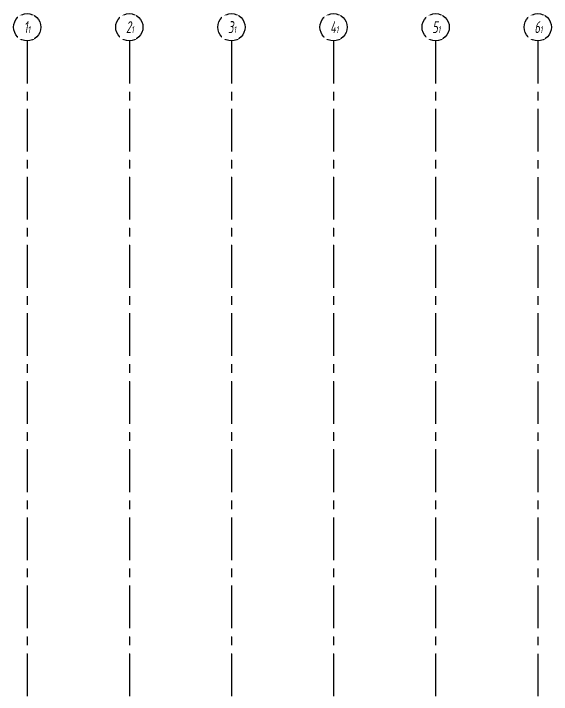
# Model space of a CAD drawing. Header units: millimetres. Extents: x 304092 to 9387535, y -16707 to 344175.
# Drawn here: x 406416 to 422216, y 114275 to 134269 of the extents above; entities that cross this region are included whole.
import ezdxf

# ---------------------------------------------------------------- set-up
doc = ezdxf.new("R2010")
doc.units = ezdxf.units.MM
doc.linetypes.add('CENTER', pattern=[2, 1.25, -0.25, 0.25, -0.25])
doc.layers.add('АР_Оси', color=7, linetype='Continuous', lineweight=25)
doc.styles.add('ГОСТ 2.304', font='CS_Gost2304.shx', dxfattribs={"oblique": 10})

msp = doc.modelspace()

# ---------------------------------------------------------------- linework, layer by layer
at = {"layer": 'АР_Оси', "linetype": 'CENTER', "ltscale": 1000}
for p, q in [((406816.1, 133468.8), (406816.1, 77736.4)), ((409816.1, 133468.8), (409816.1, 77736.4)), ((412816.1, 133468.8), (412816.1, 77736.4)), ((415816.1, 133468.8), (415816.1, 77736.4)), ((418816.1, 133468.8), (418816.1, 77736.4)), ((421816.1, 133468.8), (421816.1, 77736.4))]:
    msp.add_line(p, q, dxfattribs=at)
at = {"layer": 'АР_Оси', "linetype": 'CENTER', "lineweight": 9, "ltscale": 1000}
for p, q in [((406816.7, 133473.9), (406816.7, 77741.6)), ((409816.7, 133473.9), (409816.7, 77741.6)), ((412816.7, 133473.9), (412816.7, 77741.6)), ((415816.7, 133473.9), (415816.7, 77741.6)), ((418816.7, 133473.9), (418816.7, 77741.6))]:
    msp.add_line(p, q, dxfattribs=at)
at = {"layer": 'АР_Оси', "ltscale": 0.5}
for centre in [(406816.1, 133868.8), (409816.1, 133868.8), (412816.1, 133868.8), (415816.1, 133868.8), (418816.1, 133868.8), (421816.1, 133868.8)]:
    msp.add_circle(centre, 400, dxfattribs=at)

# ---------------------------------------------------------------- next in the draw order: texts
at = {"layer": 'АР_Оси', "char_height": 350, "width": 123.867, "attachment_point": 1, "line_spacing_factor": 1.149209, "style": 'ГОСТ 2.304', "bg_fill": 2}
for s, insert in [('{\\W0.8;1\\H0.57143x;1}', (406716.3, 134046.6)), ('{\\W0.8;2\\H0.57143x;1}', (409716.3, 134046.6)), ('{\\W0.8;3\\H0.57143x;1}', (412716.3, 134046.6)), ('{\\W0.8;4\\H0.57143x;1}', (415716.3, 134046.6)), ('{\\W0.8;5\\H0.57143x;1}', (418716.3, 134046.6)), ('{\\W0.8;6\\H0.57143x;1}', (421716.3, 134046.6))]:
    msp.add_mtext(s, dxfattribs=dict(at, insert=insert))

doc.saveas('drawing.dxf')
